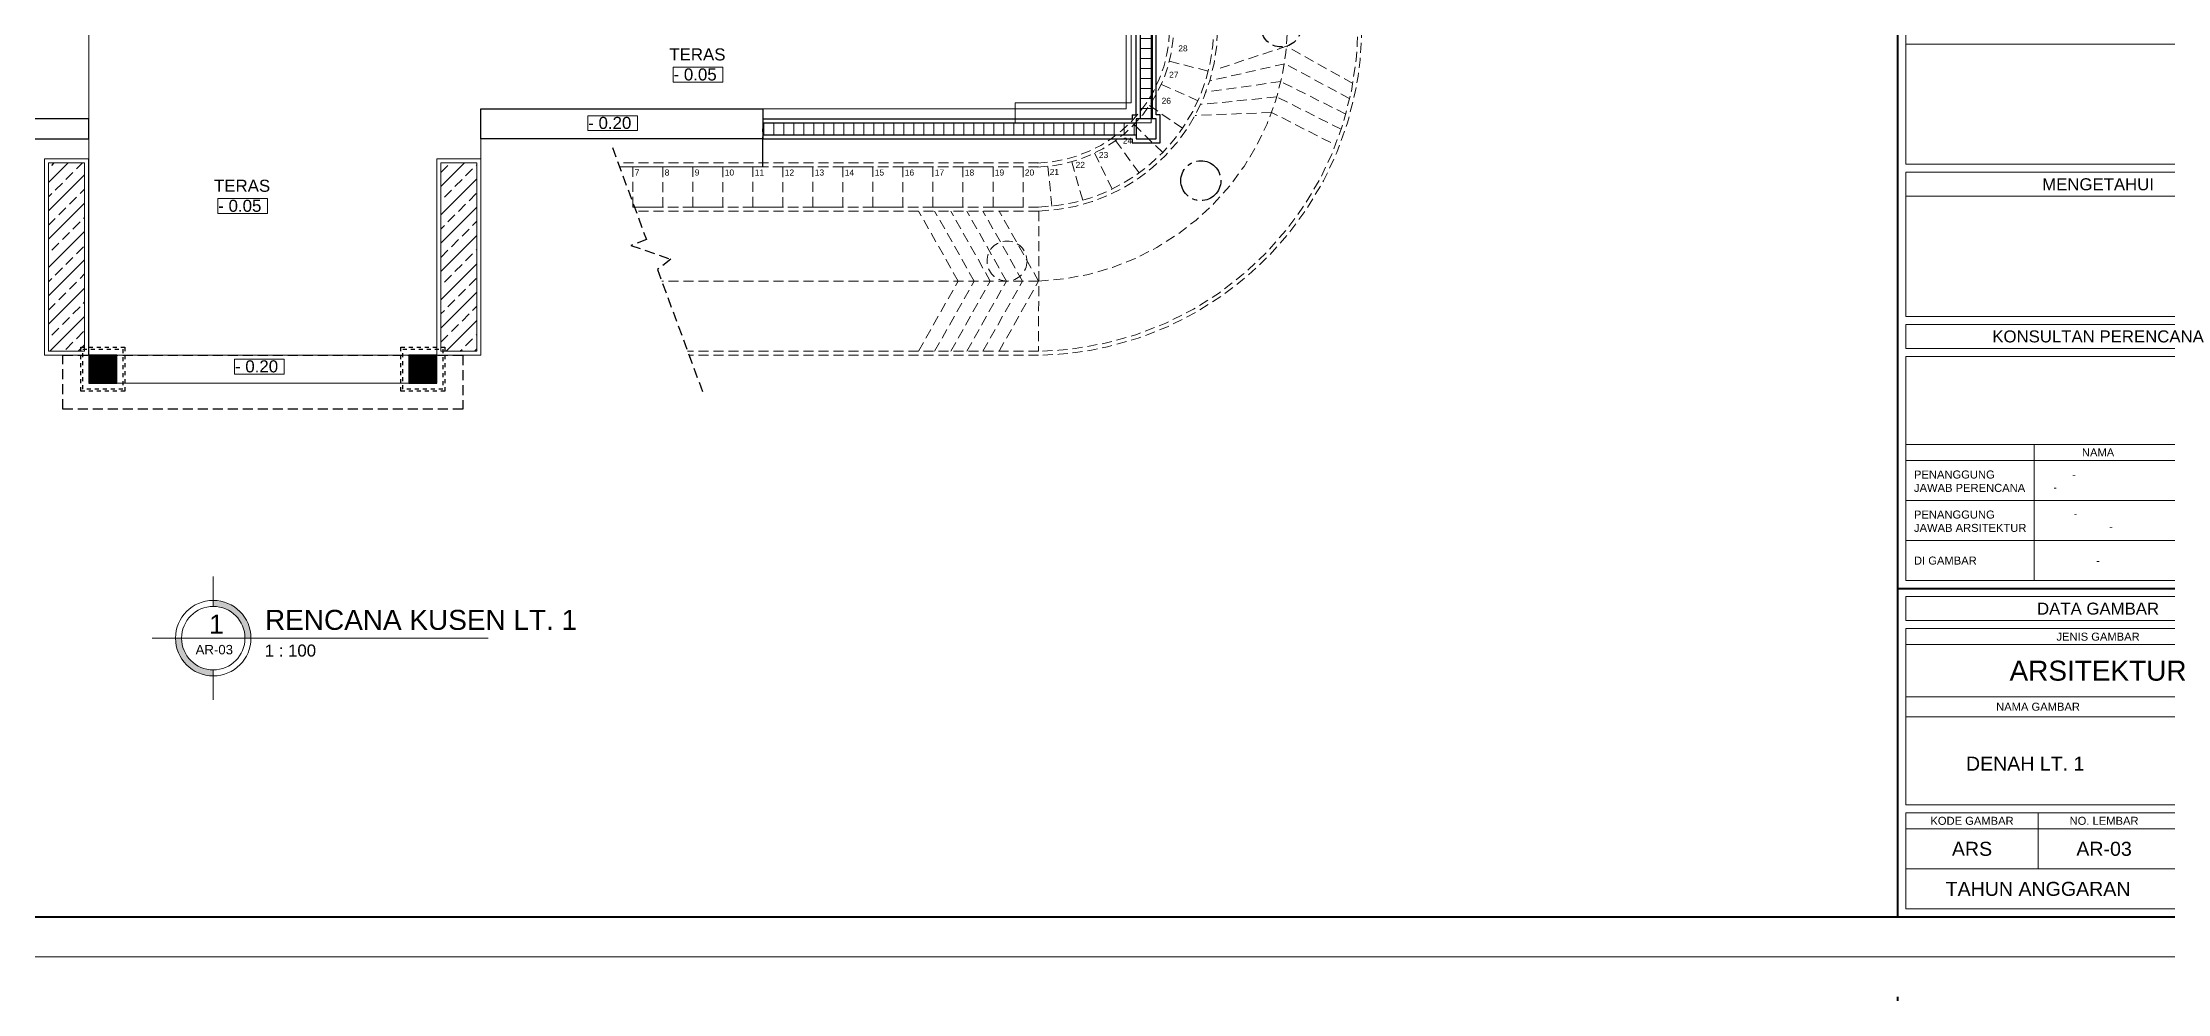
# Model space of a CAD drawing. Header units: inches. Extents: x 249 to 1192, y -18 to 440.
# Drawn here: x 275.8 to 329, y 224.6 to 248.3 of the extents above; entities that cross this region are included whole.
import ezdxf
from ezdxf.enums import TextEntityAlignment as Align

# ---------------------------------------------------------------- set-up
doc = ezdxf.new("R2010")
doc.units = ezdxf.units.IN
doc.header["$MEASUREMENT"] = 0
for name, pattern in [('CENTER2', [1.125, 0.75, -0.125, 0.125, -0.125]), ('DASHED2', [0.375, 0.25, -0.125]), ('HIDDEN', [0.375, 0.25, -0.125])]:
    doc.linetypes.add(name, pattern=pattern)
for name, color, linetype, lineweight in [('ARSIR BETON', 8, 'Continuous', 0), ('DIMENSI', 85, 'Continuous', 20), ('DINDING', 6, 'Continuous', 0), ('DINDING2', 137, 'Continuous', 20), ('GRS KOP', 1, 'Continuous', 40), ('KACA', 141, 'Continuous', 30), ('KOP', 7, 'Continuous', 20), ('TEXT (KET. RUANG)', 7, 'Continuous', 5)]:
    doc.layers.add(name, color=color, linetype=linetype, lineweight=lineweight)
for name, color, linetype in [('AS', 15, 'CENTER2'), ('ATAP', 123, 'Continuous'), ('KOLOM', 5, 'Continuous'), ('SALURAN', 117, 'Continuous')]:
    doc.layers.add(name, color=color, linetype=linetype)
doc.styles.add('ARIAL', font='arial.ttf')
doc.styles.get("Standard").update_dxf_attribs({"font": 'arial.ttf'})

# ---------------------------------------------------------------- blocks, each defined once
blk = doc.blocks.new('KOP-ARS')
at = {"layer": 'GRS KOP'}
for p, q in [((73, 1), (73, 54)), ((73, 9.2), (83, 9.2)), ((1, 1), (83, 1))]:
    blk.add_line(p, q, dxfattribs=at)
at = {"layer": 'KOP'}
for p, q in [((73.2, 19.8), (73.2, 23.4)), ((82.8, 22.8), (73.2, 22.8)), ((82.8, 19.8), (73.2, 19.8)), ((73.2, 16), (73.2, 19.6)), ((82.8, 19.6), (73.2, 19.6)), ((82.8, 19), (73.2, 19)), ((82.8, 16), (73.2, 16)), ((73.2, 9.4), (73.2, 15)), ((82.8, 15), (73.2, 15)), ((82.8, 12.8), (73.2, 12.8)), ((76.4, 9.4), (76.4, 12.8)), ((82.8, 12.4), (73.2, 12.4)), ((73.2, 12.4), (73.2, 11.4)), ((82.8, 11.4), (73.2, 11.4)), ((82.8, 10.4), (73.2, 10.4)), ((82.8, 9.4), (73.2, 9.4)), ((73.2, 7.8), (82.8, 7.8)), ((73.2, 6.5), (82.8, 6.5)), ((73.2, 6), (82.8, 6)), ((73.2, 3.2), (82.8, 3.2)), ((76.5, 2.2), (76.5, 3.6)), ((73.2, 2.2), (82.8, 2.2))]:
    blk.add_line(p, q, dxfattribs=at)
for points in [[(0, 0), (84, 0), (84, 55), (0, 55)], [(73.2, 15.2), (82.8, 15.2), (82.8, 15.8), (73.2, 15.8)], [(73.2, 8.4), (82.8, 8.4), (82.8, 9), (73.2, 9)], [(73.2, 3.8), (82.8, 3.8), (82.8, 8.2), (73.2, 8.2)], [(73.2, 1.2), (82.8, 1.2), (82.8, 3.6), (73.2, 3.6)]]:
    blk.add_lwpolyline(points, close=True, dxfattribs=at)
blk.add_text('-', height=0.18).set_placement((76.884, 11.64))
for s, height, p in [('MENGETAHUI', 0.3, (78, 19.3)), ('KONSULTAN PERENCANA', 0.3, (78, 15.5)), ('NAMA', 0.2, (78, 12.6)), ('DATA GAMBAR', 0.3, (78, 8.7)), ('JENIS GAMBAR', 0.2, (78, 8)), ('ARSITEKTUR', 0.5, (78, 7.15)), ('NAMA GAMBAR', 0.2, (76.5, 6.25)), ('KODE GAMBAR', 0.2, (74.85, 3.4)), ('NO. LEMBAR', 0.2, (78.15, 3.4)), ('ARS', 0.35, (74.85, 2.7)), ('TAHUN ANGGARAN', 0.35, (76.5, 1.7))]:
    blk.add_text(s, height=height, dxfattribs=at).set_placement(p, align=Align.MIDDLE)
blk.add_text('-', height=0.187, dxfattribs=at).set_placement((78.323, 10.65), align=Align.CENTER)
at = {"layer": 'KOP', "char_height": 0.2, "attachment_point": 1}
for s, insert in [('PENANGGUNG\\PJAWAB PERENCANA', (73.4, 12.15)), ('PENANGGUNG\\PJAWAB ARSITEKTUR', (73.4, 11.15)), ('DI GAMBAR', (73.4, 10))]:
    blk.add_mtext_dynamic_manual_height_columns(s, width=2.90143, gutter_width=1.75, heights=[0], dxfattribs=dict(at, insert=insert))
at = {"layer": 'KOP', "char_height": 0.18, "attachment_point": 1}
for insert, width in [((77.357, 12.13), 2.5923), ((77.396, 11.157), 3.89249)]:
    blk.add_mtext('-', dxfattribs=dict(at, insert=insert, width=width))
at = {"layer": 'KOP'}
for tag, height, p in [('SUKMA', 0.2, (78, 9.9)), ('1:100', 0.25, (81.3, 5.5)), ('1:100', 0.25, (81.3, 4.9)), ('1:100', 0.25, (81.3, 4.3)), ('AR-01', 0.35, (78.15, 2.7)), ('10', 0.35, (81.3, 2.7)), ('2012', 0.35, (81.3, 1.7))]:
    blk.add_attdef(tag, text='', height=height, dxfattribs=at).set_placement(p, align=Align.MIDDLE)
for p in [(73.7, 5.325), (73.7, 4.725), (73.7, 4.125)]:
    blk.add_attdef('-', p, '', height=0.35, dxfattribs=at)
blk = doc.blocks.new('K1')
at = {"layer": 'ARSIR BETON'}
h = blk.add_hatch(dxfattribs=at)
h.set_pattern_fill('ANSI37', color=256, scale=0.15, style=0)
h.set_pattern_definition([(45, (258.37489, 277.120751), (-0.01325825, 0.01325825), []), (135, (258.37489, 277.120751), (-0.01325825, -0.01325825), [])])
h.paths.add_polyline_path([(259.125, 277.171), (259.125, 277.871), (258.425, 277.871), (258.425, 277.171)])
at = {"layer": 'KOLOM'}
blk.add_lwpolyline([(258.425, 277.171), (259.125, 277.171), (259.125, 277.871), (258.425, 277.871)], close=True, dxfattribs=at)
for points in [[(258.725, 277.571), (258.825, 277.471)], [(258.725, 277.471), (258.825, 277.571)]]:
    blk.add_lwpolyline(points, dxfattribs=at)
blk = doc.blocks.new('LT1')
at = {"layer": 'DINDING2'}
h = blk.add_hatch(dxfattribs=at)
h.set_pattern_fill('_USER', color=23, scale=0.25, angle=90, style=0, pattern_type=0)
h.set_pattern_definition([(4e-15, (729.0336, 106.67728), (2e-17, -0.25), [])])
h.paths.add_polyline_path([(729.033, 111.407), (729.334, 111.407), (729.334, 121.408), (729.033, 121.308)])
h = blk.add_hatch(dxfattribs=at)
h.set_pattern_fill('_USER', color=23, scale=0.25, angle=90, style=0, pattern_type=0)
h.set_pattern_definition([(90, (701.62636, 111.00797), (-0.25, 2e-17), [])])
h.paths.add_polyline_path([(719.608, 111.308), (719.608, 111.008), (728.933, 111.008), (728.933, 111.308)])
h.paths.add_polyline_path([(685.159, 111.308), (685.159, 111.008), (695.458, 111.008), (695.458, 111.308)])
at = {"layer": 'KACA'}
h = blk.add_hatch(dxfattribs=at)
h.set_pattern_fill('ANSI33', color=256, scale=2, style=0)
h.set_pattern_definition([(45, (701.75833, 105.60746), (-0.353553, 0.353553), []), (45, (702.1119, 105.60746), (-0.353553, 0.353553), [0.25, -0.125])])
edge = h.paths.add_edge_path()
edge.add_line((702.658, 110.307), (702.658, 105.607))
edge.add_line((702.658, 105.607), (701.758, 105.607))
edge.add_line((701.758, 105.607), (701.758, 110.307))
edge.add_line((701.758, 110.307), (702.658, 110.307))
edge.add_line((711.559, 110.307), (711.559, 105.607))
edge.add_line((711.559, 105.607), (712.459, 105.607))
edge.add_line((712.459, 105.607), (712.459, 110.307))
edge.add_line((712.459, 110.307), (711.56, 110.307))
at = {"layer": 'AS'}
blk.add_lwpolyline([(719.608, 110.207), (719.608, 111.157)], dxfattribs=at)
at = {"layer": 'AS', "linetype": 'DASHED2'}
blk.add_lwpolyline([(715.848, 110.692), (716.697, 108.393), (716.306, 108.249), (717.305, 107.901), (716.973, 107.647), (718.138, 104.489)], dxfattribs=at)
at = {"layer": 'AS', "linetype": 'HIDDEN', "ltscale": 0.35}
for points in [[(702.559, 105.707), (703.659, 105.707), (703.659, 104.607), (702.559, 104.607)], [(710.559, 105.707), (711.659, 105.707), (711.659, 104.607), (710.559, 104.607)], [(702.609, 105.657), (703.609, 105.657), (703.609, 104.657), (702.609, 104.657)], [(710.609, 105.657), (711.609, 105.657), (711.609, 104.657), (710.609, 104.657)]]:
    blk.add_lwpolyline(points, close=True, dxfattribs=at)
at = {"layer": 'AS', "linetype": 'HIDDEN'}
blk.add_circle((732.558, 113.704), 0.5, dxfattribs=at)
at = {"layer": 'AS'}
blk.add_circle((730.552, 109.864), 0.5, dxfattribs=at)
at = {"layer": 'ATAP', "linetype": 'HIDDEN'}
blk.add_lwpolyline([(712.109, 104.157), (702.109, 104.157), (702.109, 105.507), (712.109, 105.507)], close=True, dxfattribs=at)
at = {"layer": 'DINDING'}
blk.add_line((728.683, 121.908), (728.683, 111.657), dxfattribs=at)
at = {"layer": 'DINDING', "linetype": 'DASHED2'}
for points in [[(726.498, 109.206, 0.406069), (730.872, 113.704), (730.872, 121.732)], [(726.601, 105.507, 0.406069), (734.572, 113.704), (734.572, 121.732)], [(726.498, 107.356, 0.398259), (732.722, 113.704), (732.722, 121.307)], [(726.501, 109.106, 0.406069), (730.972, 113.704), (730.972, 121.307)], [(726.598, 105.607, 0.406069), (734.472, 113.704), (734.472, 121.307)], [(726.467, 110.305, 0.406069), (729.772, 113.704), (729.772, 114.914)], [(726.47, 110.205, 0.406069), (729.872, 113.704), (729.872, 114.914)]]:
    blk.add_lwpolyline(points, format="xyb", dxfattribs=at)
at = {"layer": 'DINDING'}
for points in [[(725.908, 111.307), (729.308, 111.307), (729.308, 114.707), (728.808, 114.707), (728.808, 111.807), (725.908, 111.807)], [(703.459, 104.807), (710.759, 104.807), (710.759, 105.507), (703.459, 105.507)]]:
    blk.add_lwpolyline(points, close=True, dxfattribs=at)
for points in [[(702.759, 113.807), (702.759, 105.157)], [(728.683, 111.657), (712.559, 111.657)], [(712.559, 105.507), (712.559, 111.657)], [(702.758, 110.407), (702.758, 105.507), (701.658, 105.507), (701.658, 110.407), (702.758, 110.407)], [(702.658, 110.307), (702.658, 105.607), (701.758, 105.607), (701.758, 110.307), (702.658, 110.307)], [(711.459, 110.407), (711.459, 105.507), (712.559, 105.507), (712.559, 110.407), (711.459, 110.407)], [(711.559, 110.307), (711.559, 105.607), (712.459, 105.607), (712.459, 110.307), (711.56, 110.307)]]:
    blk.add_lwpolyline(points, dxfattribs=at)
at = {"layer": 'DINDING', "linetype": 'DASHED2'}
for points in [[(734.348, 112.29), (732.696, 113.223), (730.946, 112.647)], [(729.766, 112.848), (730.735, 112.603)], [(734.272, 111.912), (732.653, 112.786), (730.771, 112.357)], [(729.566, 112.271), (730.478, 111.862)], [(734.174, 111.527), (732.552, 112.34), (730.676, 112.08)], [(729.268, 111.739), (730.096, 111.177)], [(733.801, 110.815), (732.32, 111.569), (730.406, 111.492)], [(734.058, 111.148), (732.45, 111.958), (730.545, 111.768)], [(728.883, 111.266), (729.6, 110.569)], [(727.898, 110.554), (728.333, 109.654)], [(728.421, 110.867), (729.007, 110.056)], [(726.498, 110.307), (715.99, 110.307)], [(719.608, 110.207), (716.027, 110.207)], [(716.027, 110.207), (716.358, 110.207), (716.358, 109.31)], [(726.498, 110.207), (716.027, 110.207)], [(717.108, 110.207), (716.358, 110.207), (716.358, 109.206), (717.108, 109.206), (717.108, 110.207)], [(717.108, 110.207), (717.858, 110.207), (717.858, 109.206), (717.108, 109.206), (717.108, 110.207)], [(718.608, 110.207), (717.858, 110.207), (717.858, 109.206), (718.608, 109.206), (718.608, 110.207)], [(718.608, 110.207), (719.358, 110.207), (719.358, 109.206), (718.608, 109.206), (718.608, 110.207)], [(720.108, 110.207), (719.358, 110.207), (719.358, 109.206), (720.108, 109.206), (720.108, 110.207)], [(720.108, 110.207), (720.858, 110.207), (720.858, 109.206), (720.108, 109.206), (720.108, 110.207)], [(721.608, 110.207), (720.858, 110.207), (720.858, 109.206), (721.608, 109.206), (721.608, 110.207)], [(721.608, 110.207), (722.358, 110.207), (722.358, 109.206), (721.608, 109.206), (721.608, 110.207)], [(723.108, 110.207), (722.358, 110.207), (722.358, 109.206), (723.108, 109.206), (723.108, 110.207)], [(723.108, 110.207), (723.858, 110.207), (723.858, 109.206), (723.108, 109.206), (723.108, 110.207)], [(724.608, 110.207), (723.858, 110.207), (723.858, 109.206), (724.608, 109.206), (724.608, 110.207)], [(724.608, 110.207), (725.358, 110.207), (725.358, 109.206), (724.608, 109.206), (724.608, 110.207)], [(726.108, 110.207), (725.358, 110.207), (725.358, 109.206), (726.108, 109.206), (726.108, 110.207)], [(726.728, 110.222), (726.83, 109.227)], [(727.327, 110.337), (727.6, 109.375)], [(726.498, 109.206), (716.397, 109.206)], [(726.498, 109.106), (716.434, 109.106)], [(723.497, 105.606), (724.487, 107.356), (723.497, 109.106)], [(723.9, 105.606), (724.889, 107.356), (723.9, 109.106)], [(724.302, 105.606), (725.291, 107.356), (724.302, 109.106)], [(724.704, 105.606), (725.693, 107.356), (724.704, 109.106)], [(725.106, 105.606), (726.096, 107.356), (725.106, 109.106)], [(725.509, 105.606), (726.498, 107.356), (725.509, 109.106)], [(726.501, 109.106), (726.498, 105.606)], [(726.498, 107.356), (717.08, 107.356)], [(726.498, 105.606), (717.726, 105.606)], [(726.498, 105.506), (717.763, 105.507)]]:
    blk.add_lwpolyline(points, dxfattribs=at)
blk.add_circle((725.708, 107.857), 0.5, dxfattribs=at)
at = {"layer": 'SALURAN'}
for points in [[(728.933, 111.507), (728.933, 121.208)], [(729.033, 121.308), (729.033, 111.407)], [(729.333, 121.308), (729.333, 111.407)], [(729.433, 111.507), (729.433, 121.208)], [(719.608, 111.407), (728.833, 111.407)], [(719.608, 111.308), (728.933, 111.308)], [(719.608, 111.008), (728.933, 111.008)], [(728.833, 111.507), (728.833, 111.407)], [(728.833, 111.507), (728.933, 111.507)], [(728.833, 110.907), (728.833, 110.807), (729.533, 110.807), (729.533, 111.507), (729.433, 111.507)], [(719.608, 110.907), (728.833, 110.907)]]:
    blk.add_lwpolyline(points, dxfattribs=at)
for points in [[(719.608, 110.907), (712.559, 110.907), (712.559, 111.657), (719.608, 111.657)], [(695.458, 110.907), (702.759, 110.907), (702.759, 111.407), (695.458, 111.407)], [(729.433, 111.407), (728.933, 111.407), (728.933, 110.907), (729.433, 110.907)]]:
    blk.add_lwpolyline(points, close=True, dxfattribs=at)
at = {"layer": 'TEXT (KET. RUANG)', "color": 1}
for points in [[(717.364, 112.698), (718.607, 112.698), (718.607, 112.325), (717.364, 112.325)], [(715.232, 111.487), (716.474, 111.487), (716.474, 111.114), (715.232, 111.114)], [(705.986, 109.417), (707.228, 109.417), (707.228, 109.044), (705.986, 109.044)], [(706.404, 105.406), (707.647, 105.406), (707.647, 105.033), (706.404, 105.033)]]:
    blk.add_lwpolyline(points, close=True, dxfattribs=at)
at = {"layer": 'KOLOM'}
for p in [(444.334, -172.363), (452.334, -172.363)]:
    blk.add_blockref('K1', p, dxfattribs=at)
at = {"layer": 'DINDING', "linetype": 'DASHED2'}
for s, p in [('16', (723.154, 109.993)), ('17', (723.904, 109.993)), ('18', (724.654, 109.993)), ('19', (725.404, 109.993)), ('20', (726.154, 109.993)), ('21', (726.774, 110.008))]:
    blk.add_text(s, height=0.1507, dxfattribs=at).set_placement(p)
at = {"layer": 'TEXT (KET. RUANG)'}
for s, height, p in [('TERAS', 0.3015, (717.269, 112.868)), ('28', 0.1507, (729.988, 113.095)), ('- 0.05', 0.3015, (717.376, 112.368)), ('27', 0.1507, (729.759, 112.436)), ('26', 0.1507, (729.571, 111.785)), ('- 0.20', 0.3015, (715.243, 111.157)), ('23', 0.1507, (728.004, 110.431)), ('24', 0.1507, (728.603, 110.789)), ('7', 0.151, (716.404, 109.993)), ('8', 0.151, (717.154, 109.993)), ('9', 0.151, (717.904, 109.993)), ('10', 0.1507, (718.654, 109.993)), ('11', 0.1507, (719.404, 109.993)), ('12', 0.1507, (720.154, 109.993)), ('13', 0.1507, (720.904, 109.993)), ('14', 0.1507, (721.654, 109.993)), ('15', 0.1507, (722.404, 109.993)), ('22', 0.1507, (727.422, 110.184)), ('TERAS', 0.3015, (705.891, 109.587)), ('- 0.05', 0.3015, (705.998, 109.087)), ('- 0.20', 0.3015, (706.416, 105.076))]:
    blk.add_text(s, height=height, dxfattribs=at).set_placement(p)
blk = doc.blocks.new('JUDUL GAMBAR')
at = {"layer": 'DIMENSI'}
h = blk.add_hatch(color=256, dxfattribs=at)
h.paths.add_polyline_path([(-32.945, 252.895), (-32.945, 253.045, -0.414214), (-33.739, 253.838), (-33.889, 253.838, 0.414214)])
h.paths.add_polyline_path([(-32.945, 254.781), (-32.945, 254.631, -0.414214), (-32.152, 253.838), (-32.002, 253.838, 0.414214)])
for points in [[(-32.945, 255.382), (-32.945, 254.631)], [(-34.474, 253.838), (-26.071, 253.838)], [(-32.945, 253.045), (-32.945, 252.294)]]:
    blk.add_lwpolyline(points, dxfattribs=at)
for radius in [0.943, 0.793]:
    blk.add_circle((-32.945, 253.838), radius, dxfattribs=at)
at = {"layer": 'DIMENSI', "style": 'ARIAL'}
for tag, height, p in [('NO', 0.478, (-32.866, 254.188)), ('AR', 0.236, (-32.919, 253.551))]:
    blk.add_attdef(tag, text='', height=height, dxfattribs=at).set_placement(p, align=Align.MIDDLE_CENTER)
for tag, height, p in [('JUDUL', 0.5, (-31.652, 253.895)), ('SKALA', 0.3, (-31.658, 253.289))]:
    blk.add_attdef(tag, text='', height=height, dxfattribs=at).set_placement(p, align=Align.BOTTOM_LEFT)

msp = doc.modelspace()

# ---------------------------------------------------------------- block references
msp.add_blockref('LT1', (-425.7554, 135.0136))
at = {"layer": 'DIMENSI'}
msp.add_blockref('JUDUL GAMBAR', (313.0619, -20.3875), dxfattribs=at).add_auto_attribs({'AR': 'AR-03', 'NO': '1', 'SKALA': '1 : 100', 'JUDUL': 'RENCANA KUSEN LT. 1'})
at = {"layer": 'KOP'}
ref = msp.add_blockref('KOP-ARS', (249.2179, 225.4885), dxfattribs=at)
ref.add_attrib('-', '-', dxfattribs={"height": 0.2}).set_placement((327.2179, 235.3885), align=Align.MIDDLE)
ref.add_attrib('-', 'DENAH LT. 1', (323.9163, 230.1414), dxfattribs={"height": 0.35})
ref.add_attrib('AR-01', 'AR-03', dxfattribs={"height": 0.35}).set_placement((327.3679, 228.1885), align=Align.MIDDLE)
msp.add_blockref('KOP-ARS', (249.2179, 170.4885), dxfattribs=at)

doc.saveas('drawing.dxf')
